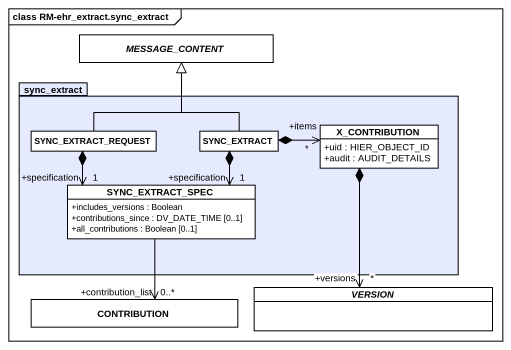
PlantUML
@startuml
mainframe class RM-ehr_extract.sync_extract
hide circle
hide empty members
skinparam classAttributeIconSize 0
abstract class MESSAGE_CONTENT #FFFFFF
package sync_extract #E5EAFF {
  class SYNC_EXTRACT_REQUEST
  class SYNC_EXTRACT
  class X_CONTRIBUTION {
    +uid : HIER_OBJECT_ID
    +audit : AUDIT_DETAILS
  }
  class SYNC_EXTRACT_SPEC {
    +includes_versions : Boolean
    +contributions_since : DV_DATE_TIME [0..1]
    +all_contributions : Boolean [0..1]
  }
}
abstract class VERSION #FFFFFF
class CONTRIBUTION #FFFFFF
SYNC_EXTRACT_REQUEST -up-|> MESSAGE_CONTENT
SYNC_EXTRACT_REQUEST *--> "+specification\n1" SYNC_EXTRACT_SPEC
SYNC_EXTRACT -up-|> MESSAGE_CONTENT
SYNC_EXTRACT *-right-> "+items\n*" X_CONTRIBUTION
SYNC_EXTRACT *--> "+specification\n1" SYNC_EXTRACT_SPEC
X_CONTRIBUTION *--> "+versions\n*" VERSION
CONTRIBUTION "+contribution_list\n0..*" <-up- SYNC_EXTRACT_SPEC
@enduml
